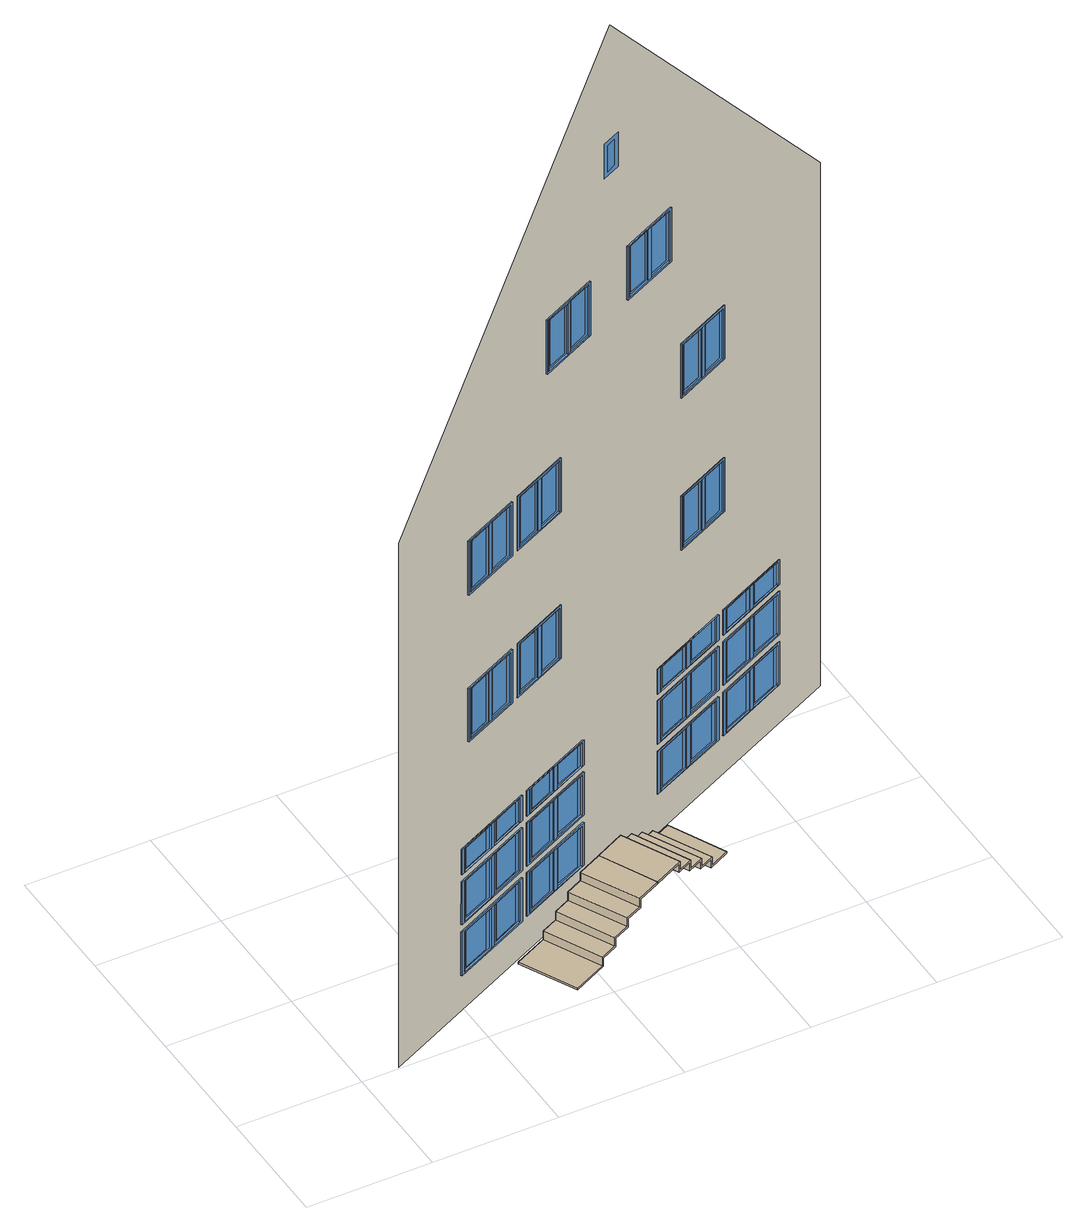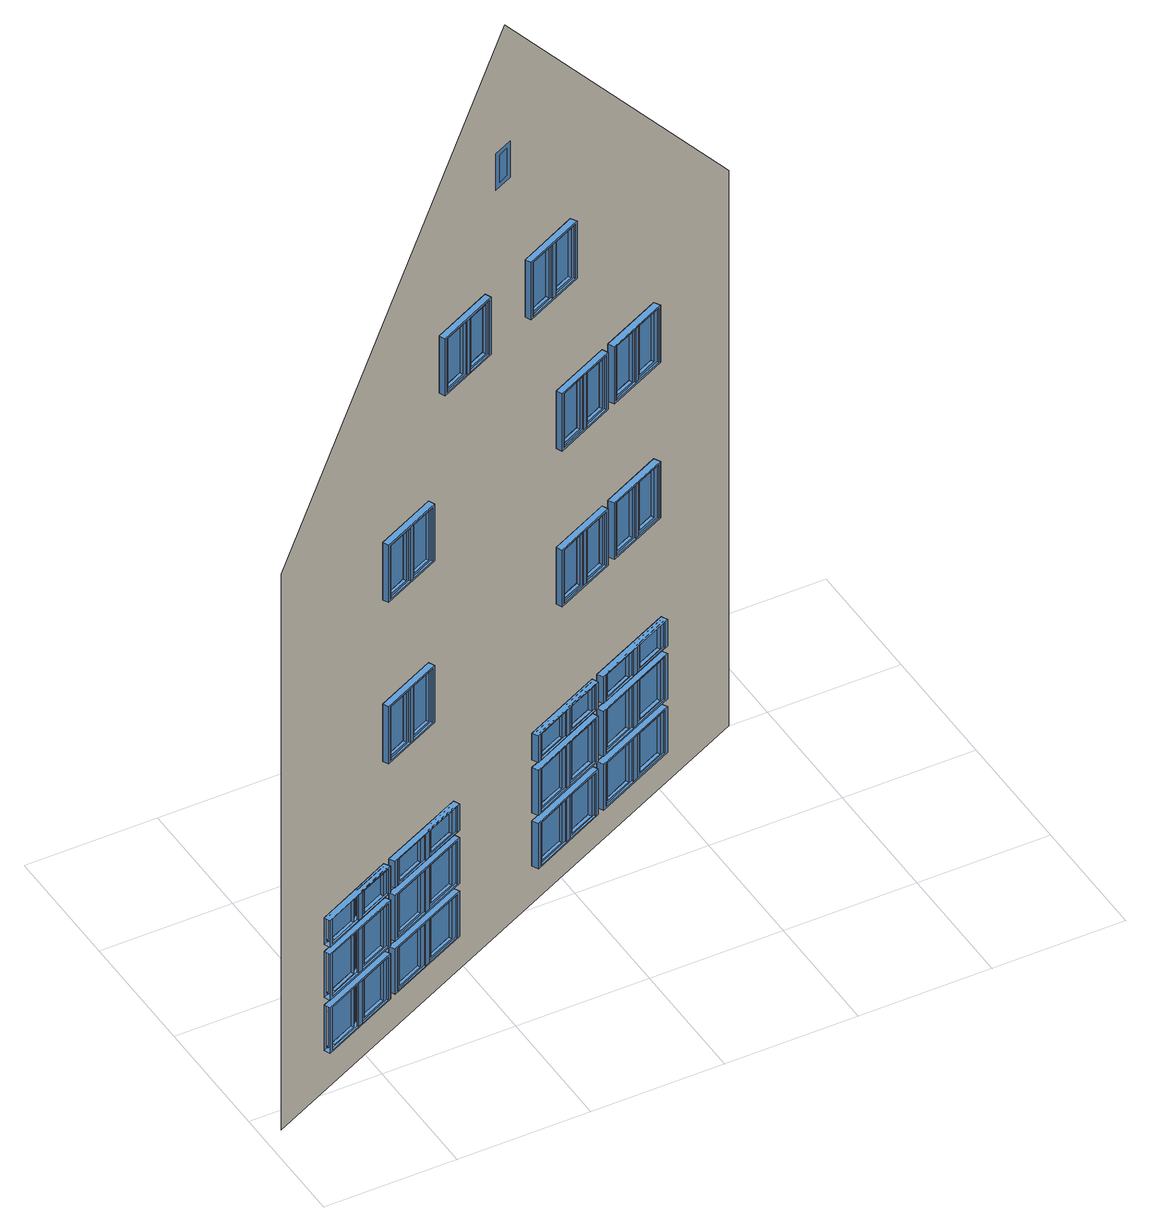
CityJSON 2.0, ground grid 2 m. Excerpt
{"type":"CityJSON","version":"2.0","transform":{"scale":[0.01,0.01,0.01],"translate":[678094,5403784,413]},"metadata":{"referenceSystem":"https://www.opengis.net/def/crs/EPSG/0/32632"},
"CityObjects":{
"building1":{"type":"Building","attributes":{"dataAvailable":"Sufficient","measuredHeight":16.65},"children":["building1-1"],"geometry":[{"type":"MultiSurface","lod":"3","boundaries":[[[0,1,2,3]],[[4,5,6,7]],[[8,9,10,11]],[[12,13,14,15]],[[16,17,18,19]],[[20,21,22,23]],[[24,25,26,27]],[[28,29,30,31]],[[32,33,34,35]],[[36,37,38,39]],[[40,41,42,43]],[[44,45,46,47]],[[48,49,50,51]],[[52,53,54,55]],[[56,57,58,59]],[[60,61,62,63]],[[64,65,66,67]],[[68,69,70,71]],[[72,73,74,75]],[[76,77,78,79]],[[13,80,81,14]],[[17,82,83,18]],[[21,84,85,22]],[[25,86,87,26]],[[29,88,89,30]],[[33,90,91,34]],[[37,92,93,38]],[[41,94,95,42]],[[45,96,97,46]],[[57,98,99,58]],[[61,100,101,62]],[[65,102,103,66]],[[69,104,105,70]],[[73,106,107,74]],[[77,108,109,78]],[[110,36,39,111]],[[112,40,43,113]],[[114,44,47,115]],[[111,39,38,93]],[[113,43,42,95]],[[115,47,46,97]],[[116,12,15,117]],[[118,16,19,119]],[[120,20,23,121]],[[15,14,81,117],[110,36,37,92]],[[19,18,83,119],[112,40,41,94]],[[23,22,85,121],[114,44,45,96]],[[25,24,122,86],[39,38,93,111]],[[29,28,123,88],[43,42,95,113]],[[33,32,124,90],[47,46,97,115]],[[122,24,27,125]],[[123,28,31,126]],[[124,32,35,127]],[[128,72,75,129]],[[130,76,79,131]],[[129,75,74,107]],[[131,79,78,109]],[[132,56,59,133]],[[134,60,63,135]],[[59,58,99,133],[128,72,73,106]],[[63,62,101,135],[130,76,77,108]],[[65,64,136,102],[75,74,107,129]],[[69,68,137,104],[79,78,109,131]],[[136,64,67,138]],[[137,68,71,139]],[[3,140,141,0]],[[7,142,143,4]],[[11,144,145,8]],[[51,146,147,48]],[[55,148,149,52]],[[106,128,129,107]],[[108,130,131,109]],[[92,110,111,93]],[[94,112,113,95]],[[96,114,115,97]],[[132,133,99,98]],[[134,135,101,100]],[[102,136,138,103]],[[104,137,139,105]],[[116,117,81,80]],[[118,119,83,82]],[[120,121,85,84]],[[150,132,98,151]],[[152,134,100,153]],[[86,122,125,87]],[[88,123,126,89]],[[90,124,127,91]],[[103,138,154,155]],[[105,139,156,157]],[[151,158,159,150]],[[153,160,161,152]],[[162,163,155,154]],[[164,165,157,156]],[[166,116,80,167]],[[168,118,82,169]],[[170,120,84,171]],[[87,125,172,173]],[[89,126,174,175]],[[91,127,176,177]],[[167,178,179,166]],[[169,180,181,168]],[[171,182,183,170]],[[184,185,173,172]],[[186,187,175,174]],[[188,189,177,176]],[[190,191,192,193]],[[194,195,196,197]],[[51,50,198,146],[132,150,199,200,151,98,57,56]],[[55,54,201,148],[134,152,202,203,153,100,61,60]],[[198,50,49,204]],[[201,54,53,205]],[[48,49,204,147],[206,154,138,67,66,103,155,207]],[[52,53,205,149],[208,156,139,71,70,105,157,209]],[[210,211,212,213]],[[214,215,216,217]],[[218,219,220,221]],[[3,2,222,140],[116,166,223,224,167,80,13,12]],[[7,6,225,142],[118,168,226,227,169,82,17,16]],[[11,10,228,144],[120,170,229,230,171,84,21,20]],[[222,2,1,231]],[[225,6,5,232]],[[228,10,9,233]],[[0,1,231,141],[234,172,125,27,26,87,173,235]],[[4,5,232,143],[236,174,126,31,30,89,175,237]],[[8,9,233,145],[238,176,127,35,34,91,177,239]],[[151,200,240,158]],[[153,203,241,160]],[[162,242,243,163],[193,244,245,192]],[[164,246,247,165],[197,248,249,196]],[[163,243,207,155]],[[165,247,209,157]],[[191,250,245,192]],[[195,251,249,196]],[[193,244,245,192]],[[197,248,249,196]],[[199,150,159,252]],[[202,152,161,253]],[[252,159,158,240],[250,191,190,254]],[[253,161,160,241],[251,195,194,255]],[[242,162,154,206]],[[246,164,156,208]],[[167,224,256,178]],[[169,227,257,180]],[[171,230,258,182]],[[184,259,260,185],[213,261,262,212]],[[186,263,264,187],[217,265,266,216]],[[188,267,268,189],[221,269,270,220]],[[185,260,235,173]],[[187,264,237,175]],[[189,268,239,177]],[[211,271,262,212]],[[215,272,266,216]],[[219,273,270,220]],[[213,261,262,212]],[[217,265,266,216]],[[221,269,270,220]],[[223,166,179,274]],[[226,168,181,275]],[[229,170,183,276]],[[274,179,178,256],[271,211,210,277]],[[275,181,180,257],[272,215,214,278]],[[276,183,182,258],[273,219,218,279]],[[259,184,172,234]],[[263,186,174,236]],[[267,188,176,238]],[[200,199,252,240]],[[203,202,253,241]],[[243,242,206,207]],[[247,246,208,209]],[[204,147,146,198]],[[205,149,148,201]],[[280,281,282,283]],[[284,285,286,287]],[[288,289,290,291]],[[292,293,294,295]],[[224,223,274,256]],[[227,226,275,257]],[[230,229,276,258]],[[296,297,298,299]],[[300,301,302,303]],[[260,259,234,235]],[[264,263,236,237]],[[268,267,238,239]],[[304,305,306,307]],[[308,309,310,311]],[[231,141,140,222]],[[232,143,142,225]],[[233,145,144,228]],[[289,312,313,290]],[[293,314,315,294]],[[316,317,318,319]],[[320,321,322,323]],[[324,325,326,327]],[[297,328,329,298]],[[301,330,331,302]],[[305,332,333,306]],[[309,334,335,310]],[[336,337,338,339]],[[340,341,342,343]],[[344,345,346,347]],[[348,349,350,351]],[[352,353,354,355]],[[356,357,358,359]],[[360,304,307,361]],[[362,308,311,363]],[[361,307,306,333]],[[363,311,310,335]],[[364,288,291,365]],[[366,292,295,367]],[[291,290,313,365],[360,304,305,332]],[[295,294,315,367],[362,308,309,334]],[[297,296,368,328],[307,306,333,361]],[[301,300,369,330],[311,310,335,363]],[[368,296,299,370]],[[369,300,303,371]],[[372,373,374,375]],[[376,377,378,379]],[[380,381,382,383]],[[283,384,385,280]],[[287,386,387,284]],[[332,360,361,333]],[[334,362,363,335]],[[364,365,313,312]],[[366,367,315,314]],[[328,368,370,329]],[[330,369,371,331]],[[337,388,389,338]],[[341,390,391,342]],[[345,392,393,346]],[[349,394,395,350]],[[353,396,397,354]],[[357,398,399,358]],[[400,364,312,401]],[[402,366,314,403]],[[373,404,405,374]],[[377,406,407,378]],[[381,408,409,382]],[[329,370,410,411]],[[331,371,412,413]],[[401,414,415,400]],[[403,416,417,402]],[[418,419,411,410]],[[420,421,413,412]],[[422,423,424,425]],[[426,427,428,429]],[[430,372,375,431]],[[432,376,379,433]],[[434,380,383,435]],[[431,375,374,405]],[[433,379,378,407]],[[435,383,382,409]],[[283,282,436,384],[364,400,437,438,401,312,289,288]],[[287,286,439,386],[366,402,440,441,403,314,293,292]],[[442,336,339,443]],[[444,340,343,445]],[[446,344,347,447]],[[339,338,389,443],[430,372,373,404]],[[343,342,391,445],[432,376,377,406]],[[347,346,393,447],[434,380,381,408]],[[436,282,281,448]],[[439,286,285,449]],[[349,348,450,394],[375,374,405,431]],[[353,352,451,396],[379,378,407,433]],[[357,356,452,398],[383,382,409,435]],[[280,281,448,385],[453,410,370,299,298,329,411,454]],[[284,285,449,387],[455,412,371,303,302,331,413,456]],[[450,348,351,457]],[[451,352,355,458]],[[452,356,359,459]],[[460,461,462,463]],[[401,438,464,414]],[[403,441,465,416]],[[418,466,467,419],[425,468,469,424]],[[420,470,471,421],[429,472,473,428]],[[419,467,454,411]],[[421,471,456,413]],[[474,475,476,477]],[[423,478,469,424]],[[427,479,473,428]],[[425,468,469,424]],[[429,472,473,428]],[[480,481,482,483]],[[319,484,485,316]],[[323,486,487,320]],[[327,488,489,324]],[[404,430,431,405]],[[406,432,433,407]],[[408,434,435,409]],[[490,491,492,493]],[[437,400,415,494]],[[440,402,417,495]],[[494,415,414,464],[478,423,422,496]],[[495,417,416,465],[479,427,426,497]],[[466,418,410,453]],[[470,420,412,455]],[[442,443,389,388]],[[444,445,391,390]],[[446,447,393,392]],[[394,450,457,395]],[[396,451,458,397]],[[398,452,459,399]],[[498,442,388,499]],[[500,444,390,501]],[[502,446,392,503]],[[395,457,504,505]],[[397,458,506,507]],[[399,459,508,509]],[[475,510,511,476]],[[481,512,513,482]],[[499,514,515,498]],[[501,516,517,500]],[[503,518,519,502]],[[491,520,521,492]],[[522,523,505,504]],[[524,525,507,506]],[[526,527,509,508]],[[438,437,494,464]],[[441,440,495,465]],[[528,490,493,529]],[[467,466,453,454]],[[471,470,455,456]],[[529,493,492,521]],[[530,474,477,531]],[[477,476,511,531],[528,490,491,520]],[[532,533,534,535]],[[536,537,538,539]],[[540,541,542,543]],[[481,480,544,512],[493,492,521,529]],[[544,480,483,545]],[[319,318,546,484],[442,498,547,548,499,388,337,336]],[[323,322,549,486],[444,500,550,551,501,390,341,340]],[[327,326,552,488],[446,502,553,554,503,392,345,344]],[[546,318,317,555]],[[549,322,321,556]],[[552,326,325,557]],[[448,385,384,436]],[[449,387,386,439]],[[316,317,555,485],[558,504,457,351,350,395,505,559]],[[320,321,556,487],[560,506,458,355,354,397,507,561]],[[324,325,557,489],[562,508,459,359,358,399,509,563]],[[463,564,565,460]],[[520,528,529,521]],[[499,548,566,514]],[[501,551,567,516]],[[503,554,568,518]],[[522,569,570,523],[535,571,572,534]],[[524,573,574,525],[539,575,576,538]],[[526,577,578,527],[543,579,580,542]],[[523,570,559,505]],[[525,574,561,507]],[[527,578,563,509]],[[530,531,511,510]],[[533,581,572,534]],[[537,582,576,538]],[[541,583,580,542]],[[535,571,572,534]],[[539,575,576,538]],[[543,579,580,542]],[[512,544,545,513]],[[584,530,510,585]],[[513,545,586,587]],[[585,588,589,584]],[[590,591,587,586]],[[547,498,515,592]],[[550,500,517,593]],[[553,502,519,594]],[[592,515,514,566],[581,533,532,595]],[[593,517,516,567],[582,537,536,596]],[[594,519,518,568],[583,541,540,597]],[[569,522,504,558]],[[573,524,506,560]],[[577,526,508,562]],[[598,599,600,601]],[[463,462,602,564],[530,584,603,604,585,510,475,474]],[[602,462,461,605]],[[460,461,605,565],[606,586,545,483,482,513,587,607]],[[585,604,608,588]],[[590,609,610,591],[601,611,612,600]],[[591,610,607,587]],[[599,613,612,600]],[[601,611,612,600]],[[603,584,589,614]],[[614,589,588,608],[613,599,598,615]],[[548,547,592,566]],[[551,550,593,567]],[[554,553,594,568]],[[609,590,586,606]],[[570,569,558,559]],[[574,573,560,561]],[[578,577,562,563]],[[555,485,484,546]],[[556,487,486,549]],[[557,489,488,552]],[[604,603,614,608]],[[610,609,606,607]],[[605,565,564,602]],[[616,617,618,619],[620,621,622,623]],[[623,622,621,620]],[[624,625,626,627]],[[628,629,630,631]],[[632,633,634,635]],[[636,637,638,639]],[[629,640,641,630]],[[633,642,643,634]],[[637,644,645,638]],[[646,636,639,647]],[[647,639,638,645]],[[648,628,631,649]],[[631,630,641,649],[646,636,637,644]],[[633,632,650,642],[639,638,645,647]],[[650,632,635,651]],[[652,653,654,655,656],[461,460,565,605],[205,53,52,149],[284,387,449,285],[624,657,658,625],[659,660,661,662],[619,618,617,616],[49,48,147,204],[385,448,281,280],[663,664,665,666],[233,9,8,145],[487,556,321,320],[4,143,232,5],[485,555,317,316],[1,0,141,231],[325,324,489,557],[667,668,669,670],[671,672,673,674],[675,676,677,678],[679,680,681,682],[683,684,685,686],[687,688,689,690]],[[627,691,657,624]],[[644,646,647,645]],[[648,649,641,640]],[[642,650,651,643]],[[692,648,640,693]],[[643,651,694,695]],[[693,696,697,692]],[[698,699,695,694]],[[700,701,702,703]],[[627,626,704,691],[648,692,705,706,693,640,629,628]],[[704,626,625,658]],[[624,625,658,657],[707,694,651,635,634,643,695,708]],[[674,673,709,710]],[[676,675,711,712]],[[668,667,713,714]],[[693,706,715,696]],[[698,716,717,699],[703,718,719,702]],[[699,717,708,695]],[[701,720,719,702]],[[703,718,719,702]],[[721,722,723,724]],[[725,726,727,728]],[[729,730,731,732]],[[733,734,735,736]],[[737,738,739,740]],[[741,742,743,744]],[[705,692,697,745]],[[745,697,696,715],[720,701,700,746]],[[716,698,694,707]],[[747,748,749,750]],[[751,752,753,754]],[[755,756,757,758]],[[706,705,745,715]],[[717,716,707,708]],[[722,759,760,723]],[[726,761,762,727]],[[730,763,764,731]],[[658,657,691,704]],[[734,765,766,735]],[[738,767,768,739]],[[742,769,770,743]],[[748,771,772,749]],[[752,773,774,753]],[[756,775,776,757]],[[777,747,750,778]],[[779,751,754,780]],[[781,755,758,782]],[[778,750,749,772]],[[780,754,753,774]],[[782,758,757,776]],[[783,721,724,784]],[[785,725,728,786]],[[787,729,732,788]],[[724,723,760,784],[777,747,748,771]],[[728,727,762,786],[779,751,752,773]],[[732,731,764,788],[781,755,756,775]],[[734,733,789,765],[750,749,772,778]],[[738,737,790,767],[754,753,774,780]],[[742,741,791,769],[758,757,776,782]],[[789,733,736,792]],[[790,737,740,793]],[[791,741,744,794]],[[660,659,795,796]],[[665,664,797,798]],[[710,799,671,674]],[[712,800,677,676]],[[714,801,669,668]],[[802,803,804,805]],[[806,807,808,809]],[[771,777,778,772]],[[773,779,780,774]],[[775,781,782,776]],[[810,811,812,813]],[[814,815,816,817]],[[818,819,820,821]],[[822,823,824,825]],[[783,784,760,759]],[[785,786,762,761]],[[787,788,764,763]],[[765,789,792,766]],[[767,790,793,768]],[[769,791,794,770]],[[826,783,759,827]],[[828,785,761,829]],[[830,787,763,831]],[[766,792,832,833]],[[768,793,834,835]],[[770,794,836,837]],[[827,838,839,826]],[[829,840,841,828]],[[831,842,843,830]],[[844,845,833,832]],[[846,847,835,834]],[[848,849,837,836]],[[803,850,851,804]],[[807,852,853,808]],[[811,854,855,812]],[[815,856,857,816]],[[819,858,859,820]],[[823,860,861,824]],[[862,863,864,865]],[[866,867,868,869]],[[870,871,872,873]],[[710,709,874,799],[783,826,875,876,827,759,722,721]],[[712,711,877,800],[785,828,878,879,829,761,726,725]],[[714,713,880,801],[787,830,881,882,831,763,730,729]],[[883,818,821,884]],[[885,822,825,886]],[[884,821,820,859]],[[886,825,824,861]],[[887,802,805,888]],[[889,806,809,890]],[[805,804,851,888],[883,818,819,858]],[[809,808,853,890],[885,822,823,860]],[[874,709,673,672]],[[877,711,675,678]],[[880,713,667,670]],[[811,810,891,854],[821,820,859,884]],[[815,814,892,856],[825,824,861,886]],[[674,673,672,671],[893,832,792,736,735,766,833,894]],[[676,675,678,677],[895,834,793,740,739,768,835,896]],[[668,667,670,669],[897,836,794,744,743,770,837,898]],[[891,810,813,899]],[[892,814,817,900]],[[796,901,661,660]],[[798,902,666,665]],[[858,883,884,859]],[[860,885,886,861]],[[827,876,903,838]],[[829,879,904,840]],[[831,882,905,842]],[[844,906,907,845],[865,908,909,864]],[[846,910,911,847],[869,912,913,868]],[[848,914,915,849],[873,916,917,872]],[[845,907,894,833]],[[847,911,896,835]],[[849,915,898,837]],[[863,918,909,864]],[[867,919,913,868]],[[871,920,917,872]],[[865,908,909,864]],[[869,912,913,868]],[[873,916,917,872]],[[887,888,851,850]],[[889,890,853,852]],[[854,891,899,855]],[[856,892,900,857]],[[921,887,850,922]],[[923,889,852,924]],[[855,899,925,926]],[[857,900,927,928]],[[922,929,930,921]],[[924,931,932,923]],[[933,934,926,925]],[[935,936,928,927]],[[875,826,839,937]],[[878,828,841,938]],[[881,830,843,939]],[[937,839,838,903],[918,863,862,940]],[[938,841,840,904],[919,867,866,941]],[[939,843,842,905],[920,871,870,942]],[[906,844,832,893]],[[910,846,834,895]],[[914,848,836,897]],[[943,944,945,946]],[[947,948,949,950]],[[796,795,951,901],[887,921,952,953,922,850,803,802]],[[798,797,954,902],[889,923,955,956,924,852,807,806]],[[951,795,659,662]],[[954,797,664,663]],[[660,659,662,661],[957,925,899,813,812,855,926,958]],[[665,664,663,666],[959,927,900,817,816,857,928,960]],[[922,953,961,929]],[[924,956,962,931]],[[933,963,964,934],[946,965,966,945]],[[935,967,968,936],[950,969,970,949]],[[934,964,958,926]],[[936,968,960,928]],[[944,971,966,945]],[[948,972,970,949]],[[946,965,966,945]],[[950,969,970,949]],[[952,921,930,973]],[[955,923,932,974]],[[973,930,929,961],[971,944,943,975]],[[974,932,931,962],[972,948,947,976]],[[963,933,925,957]],[[967,935,927,959]],[[876,875,937,903]],[[879,878,938,904]],[[882,881,939,905]],[[907,906,893,894]],[[911,910,895,896]],[[915,914,897,898]],[[672,671,799,874]],[[678,677,800,877]],[[670,669,801,880]],[[953,952,973,961]],[[956,955,974,962]],[[683,686,977,978]],[[687,690,979,980]],[[679,682,981,982]],[[964,963,957,958]],[[968,967,959,960]],[[662,661,901,951]],[[663,666,902,954]],[[983,984,985,986]],[[987,988,989,990]],[[991,992,993,994]],[[995,996,997,998]],[[999,1000,1001,1002]],[[1003,1004,1005,1006]],[[1007,1008,1009,1010]],[[1011,1012,1013,1014]],[[1015,1016,1017,1018]],[[984,1019,1020,985]],[[988,1021,1022,989]],[[992,1023,1024,993]],[[996,1025,1026,997]],[[1000,1027,1028,1001]],[[1004,1029,1030,1005]],[[1008,1031,1032,1009]],[[1012,1033,1034,1013]],[[1016,1035,1036,1017]],[[1037,1007,1010,1038]],[[1039,1011,1014,1040]],[[1041,1015,1018,1042]],[[1038,1010,1009,1032]],[[1040,1014,1013,1034]],[[1042,1018,1017,1036]],[[1043,983,986,1044]],[[1045,987,990,1046]],[[1047,991,994,1048]],[[986,985,1020,1044],[1037,1007,1008,1031]],[[990,989,1022,1046],[1039,1011,1012,1033]],[[994,993,1024,1048],[1041,1015,1016,1035]],[[996,995,1049,1025],[1010,1009,1032,1038]],[[1000,999,1050,1027],[1014,1013,1034,1040]],[[1004,1003,1051,1029],[1018,1017,1036,1042]],[[1049,995,998,1052]],[[1050,999,1002,1053]],[[1051,1003,1006,1054]],[[978,1055,684,683]],[[980,1056,688,687]],[[982,1057,680,679]],[[1031,1037,1038,1032]],[[1033,1039,1040,1034]],[[1035,1041,1042,1036]],[[1043,1044,1020,1019]],[[1045,1046,1022,1021]],[[1047,1048,1024,1023]],[[1025,1049,1052,1026]],[[1027,1050,1053,1028]],[[1029,1051,1054,1030]],[[1058,1043,1019,1059]],[[1060,1045,1021,1061]],[[1062,1047,1023,1063]],[[1026,1052,1064,1065]],[[1028,1053,1066,1067]],[[1030,1054,1068,1069]],[[1059,1070,1071,1058]],[[1061,1072,1073,1060]],[[1063,1074,1075,1062]],[[1076,1077,1065,1064]],[[1078,1079,1067,1066]],[[1080,1081,1069,1068]],[[1082,1083,1084,1085]],[[1086,1087,1088,1089]],[[1090,1091,1092,1093]],[[978,977,1094,1055],[1043,1058,1095,1096,1059,1019,984,983]],[[980,979,1097,1056],[1045,1060,1098,1099,1061,1021,988,987]],[[982,981,1100,1057],[1047,1062,1101,1102,1063,1023,992,991]],[[1094,977,686,685]],[[1097,979,690,689]],[[1100,981,682,681]],[[683,686,685,684],[1103,1064,1052,998,997,1026,1065,1104]],[[687,690,689,688],[1105,1066,1053,1002,1001,1028,1067,1106]],[[679,682,681,680],[1107,1068,1054,1006,1005,1030,1069,1108]],[[1059,1096,1109,1070]],[[1061,1099,1110,1072]],[[1063,1102,1111,1074]],[[1076,1112,1113,1077],[1085,1114,1115,1084]],[[1078,1116,1117,1079],[1089,1118,1119,1088]],[[1080,1120,1121,1081],[1093,1122,1123,1092]],[[1077,1113,1104,1065]],[[1079,1117,1106,1067]],[[1081,1121,1108,1069]],[[1083,1124,1115,1084]],[[1087,1125,1119,1088]],[[1091,1126,1123,1092]],[[1085,1114,1115,1084]],[[1089,1118,1119,1088]],[[1093,1122,1123,1092]],[[1112,1076,1064,1103]],[[1116,1078,1066,1105]],[[1120,1080,1068,1107]]],"semantics":{"surfaces":[{"type":"Window"},{"type":"WallSurface"}],"values":[0,0,0,0,0,0,0,0,0,0,0,0,0,0,0,0,0,0,0,0,0,0,0,0,0,0,0,0,0,0,0,0,0,0,0,0,0,0,0,0,0,0,0,0,0,0,0,0,0,0,0,0,0,0,0,0,0,0,0,0,0,0,0,0,0,0,0,0,0,0,0,0,0,0,0,0,0,0,0,0,0,0,0,0,0,0,0,0,0,0,0,0,0,0,0,0,0,0,0,0,0,0,0,0,0,0,0,0,0,0,0,0,0,0,0,0,0,0,0,0,0,0,0,0,0,0,0,0,0,0,0,0,0,0,0,0,0,0,0,0,0,0,0,0,0,0,0,0,0,0,0,0,0,0,0,0,0,0,0,0,0,0,0,0,0,0,0,0,0,0,0,0,0,0,0,0,0,0,0,0,0,0,0,0,0,0,0,0,0,0,0,0,0,0,0,0,0,0,0,0,0,0,0,0,0,0,0,0,0,0,0,0,0,0,0,0,0,0,0,0,0,0,0,0,0,0,0,0,0,0,0,0,0,0,0,0,0,0,0,0,0,0,0,0,0,0,0,0,0,0,0,0,0,0,0,0,0,0,0,0,0,0,0,0,0,0,0,0,0,0,0,0,0,0,0,0,0,0,0,0,0,0,0,0,0,0,0,0,0,0,0,0,0,0,0,0,0,0,0,0,0,0,0,0,0,0,0,0,0,0,0,0,0,0,0,0,0,0,0,0,0,0,0,0,0,0,0,0,0,0,0,0,0,0,0,0,0,0,0,0,0,0,0,0,0,0,0,0,0,0,0,0,0,0,0,0,0,0,0,0,0,0,0,0,0,0,0,0,0,0,0,0,0,0,0,0,0,0,0,0,0,0,0,0,0,0,0,0,0,0,0,0,0,0,0,0,0,0,0,0,0,0,0,0,0,0,0,0,0,0,0,1,0,0,0,0,0,0,0,0,0,0,0,0,0,0,0,0,0,0,0,0,0,0,0,0,0,0,0,0,0,0,0,0,0,0,0,0,0,0,0,0,0,0,0,0,0,0,0,0,0,0,0,0,0,0,0,0,0,0,0,0,0,0,0,0,0,0,0,0,0,0,0,0,0,0,0,0,0,0,0,0,0,0,0,0,0,0,0,0,0,0,0,0,0,0,0,0,0,0,0,0,0,0,0,0,0,0,0,0,0,0,0,0,0,0,0,0,0,0,0,0,0,0,0,0,0,0,0,0,0,0,0,0,0,0,0,0,0,0,0,0,0,0,0,0,0,0,0,0,0,0,0,0,0,0,0,0,0,0,0,0,0,0,0,0,0,0,0,0,0,0,0,0,0,0,0,0,0,0,0,0,0,0,0,0,0,0,0,0,0,0,0,0,0,0,0,0,0,0,0,0,0,0,0,0,0,0,0,0,0,0,0,0,0,0,0,0,0,0,0,0,0,0,0,0,0,0,0,0,0,0,0,0,0,0,0,0,0,0,0,0,0,0,0,0,0,0,0,0,0,0,0,0,0,0,0,0,0,0,0,0,0,0,0,0,0,0,0,0,0,0,0,0,0,0,0,0,0,0,0,0,0,0,0,0,0,0,0,0,0,0,0,0,0,0,0,0]}}]},
"building1-1":{"type":"BuildingInstallation","attributes":{"@cityeditor:layer":"Unclassified.LoD3","materialClass":"Metal","materialName":"Aluminium","materialUncertainty":0.3},"parents":["building1"],"geometry":[{"type":"MultiSurface","lod":"3","boundaries":[[[1127,1128,1129,1130]],[[1131,1132,1133,1134]],[[1135,1136,1132,1131]],[[1134,1133,1137,1138]],[[1130,1129,1139,1140]],[[1138,1137,1141,1142]],[[1140,1139,1136,1135]],[[1128,1127,1143,1144]],[[1145,1146,1147,1148]],[[1149,1150,1151,1152]],[[1153,1144,1143,1154]],[[1155,1147,1146,1156,1157,1158,1151,1150,1159,1160,1141,1137,1133,1132,1136,1139,1129,1128,1144,1153]],[[1161,1162,1163,1164,1165,1166,1167,1168,1169,1170,1171,1172,1173,1174,1175,1176,1177,1178,1179,1180]],[[1148,1147,1155,1181]],[[1182,1158,1157,1183]],[[1184,1156,1146,1145]],[[1161,1159,1150,1149]],[[1159,1161,1180,1185]],[[1179,1186,1185,1180]],[[1152,1151,1158,1182]],[[1181,1155,1153,1154]],[[1183,1157,1156,1184]],[[1142,1141,1160,1162]],[[1127,1130,1140,1135,1131,1134,1138,1142,1162,1161,1149,1152,1182,1183,1184,1145,1148,1181,1154,1143]],[[1168,1187,1188,1169]],[[1160,1159,1185,1186,1189,1190,1191,1192,1193,1194,1195,1196,1197,1188,1187,1198,1199,1200,1201,1202]],[[1167,1198,1187,1168]],[[1162,1160,1202,1163]],[[1162,1161,1159,1160]],[[1166,1199,1198,1167]],[[1165,1200,1199,1166]],[[1163,1202,1201,1164]],[[1164,1201,1200,1165]],[[1178,1189,1186,1179]],[[1175,1192,1191,1176]],[[1173,1194,1193,1174]],[[1176,1191,1190,1177]],[[1174,1193,1192,1175]],[[1177,1190,1189,1178]],[[1172,1195,1194,1173]],[[1171,1196,1195,1172]],[[1170,1197,1196,1171]],[[1169,1188,1197,1170]]]}]}
},
"vertices":[
[196,66,199],[196,66,121],[191,75,121],[191,75,199],[196,66,289],[196,66,212],[191,75,212],[191,75,289],[196,66,347],[196,66,302],[191,75,302],[191,75,347],[197,77,196],[197,77,124],[198,75,124],[198,75,196],[197,77,287],[197,77,215],[198,75,215],[198,75,287],[197,77,346],[197,77,303],[198,75,303],[198,75,346],[200,71,124],[200,71,196],[201,68,196],[201,68,124],[200,71,215],[200,71,287],[201,68,287],[201,68,215],[200,71,303],[200,71,346],[201,68,346],[201,68,303],[205,79,127],[205,79,193],[207,74,193],[207,74,127],[205,79,218],[205,79,284],[207,74,284],[207,74,218],[205,79,305],[205,79,344],[207,74,344],[207,74,305],[211,73,626],[211,73,530],[206,82,530],[206,82,626],[211,73,891],[211,73,794],[206,82,794],[206,82,891],[210,84,623],[210,84,533],[211,82,533],[211,82,623],[210,84,888],[210,84,797],[211,82,797],[211,82,888],[214,77,533],[214,77,623],[215,75,623],[215,75,533],[214,77,797],[214,77,888],[215,75,888],[215,75,797],[217,84,537],[217,84,619],[219,79,619],[219,79,537],[217,84,801],[217,84,884],[219,79,884],[219,79,801],[253,104,124],[254,102,124],[253,104,215],[254,102,215],[253,104,303],[254,102,303],[256,97,196],[258,95,196],[256,97,287],[258,95,287],[256,97,346],[258,95,346],[247,99,193],[249,94,193],[247,99,284],[249,94,284],[247,99,344],[249,94,344],[251,103,533],[252,101,533],[251,103,797],[252,101,797],[254,96,623],[255,94,623],[254,96,888],[255,94,888],[247,98,619],[249,94,619],[247,98,884],[249,94,884],[247,99,127],[249,94,127],[247,99,218],[249,94,218],[247,99,305],[249,94,305],[253,104,196],[254,102,196],[253,104,287],[254,102,287],[253,104,346],[254,102,346],[256,97,124],[256,97,215],[256,97,303],[258,95,124],[258,95,215],[258,95,303],[247,98,537],[249,94,537],[247,98,801],[249,94,801],[251,103,623],[252,101,623],[251,103,888],[252,101,888],[254,96,533],[254,96,797],[255,94,533],[255,94,797],[322,137,199],[327,128,199],[322,137,289],[327,128,289],[322,137,347],[327,128,347],[300,127,626],[305,118,626],[300,127,891],[305,118,891],[256,106,623],[256,106,533],[256,106,888],[256,106,797],[260,97,533],[260,97,623],[260,97,797],[260,97,888],[257,103,533],[257,103,623],[257,103,797],[257,103,888],[259,99,533],[259,99,623],[259,99,797],[259,99,888],[261,108,196],[261,108,124],[261,108,287],[261,108,215],[261,108,346],[261,108,303],[265,99,124],[265,99,196],[265,99,215],[265,99,287],[265,99,303],[265,99,346],[262,105,124],[262,105,196],[262,105,215],[262,105,287],[262,105,303],[262,105,346],[264,101,124],[264,101,196],[264,101,215],[264,101,287],[264,101,303],[264,101,346],[262,106,619],[262,106,537],[264,101,537],[264,101,619],[262,106,884],[262,106,801],[264,101,801],[264,101,884],[300,127,530],[296,125,623],[296,125,533],[300,127,794],[296,125,888],[296,125,797],[305,118,530],[305,118,794],[301,116,533],[301,116,623],[301,116,797],[301,116,888],[269,109,193],[269,109,127],[271,104,127],[271,104,193],[269,109,284],[269,109,218],[271,104,218],[271,104,284],[269,109,344],[269,109,305],[271,104,305],[271,104,344],[322,137,121],[317,135,196],[317,135,124],[322,137,212],[317,135,287],[317,135,215],[322,137,302],[317,135,346],[317,135,303],[327,128,121],[327,128,212],[327,128,302],[321,126,124],[321,126,196],[321,126,215],[321,126,287],[321,126,303],[321,126,346],[297,123,533],[297,123,797],[300,118,533],[300,118,623],[294,116,619],[294,116,537],[300,118,797],[300,118,888],[294,116,884],[294,116,801],[292,120,537],[292,120,801],[297,123,623],[297,123,888],[292,120,619],[292,120,884],[318,133,124],[318,133,215],[318,133,303],[320,128,124],[320,128,196],[313,125,193],[313,125,127],[320,128,215],[320,128,287],[313,125,284],[313,125,218],[320,128,303],[320,128,346],[313,125,344],[313,125,305],[311,129,127],[311,129,218],[311,129,305],[318,133,196],[318,133,287],[318,133,346],[311,129,193],[311,129,284],[311,129,344],[317,124,626],[317,124,530],[313,133,530],[313,133,626],[317,124,891],[317,124,794],[313,133,794],[313,133,891],[317,135,623],[317,135,533],[318,132,533],[318,132,623],[317,135,888],[317,135,797],[318,132,797],[318,132,888],[320,128,533],[320,128,623],[321,126,623],[321,126,533],[320,128,797],[320,128,888],[321,126,888],[321,126,797],[323,135,537],[323,135,619],[325,130,619],[325,130,537],[323,135,801],[323,135,884],[325,130,884],[325,130,801],[357,154,533],[358,152,533],[357,154,797],[358,152,797],[337,133,289],[337,133,212],[333,142,212],[333,142,289],[337,133,347],[337,133,302],[333,142,302],[333,142,347],[337,133,199],[337,133,122],[333,142,122],[333,142,199],[360,147,623],[361,145,623],[360,147,888],[361,145,888],[353,149,619],[355,145,619],[353,149,884],[355,145,884],[338,145,287],[338,145,215],[339,142,215],[339,142,287],[338,145,346],[338,145,303],[339,142,303],[339,142,346],[338,145,196],[338,145,124],[339,142,124],[339,142,196],[341,138,215],[341,138,287],[342,136,287],[342,136,215],[341,138,303],[341,138,346],[342,136,346],[342,136,303],[341,138,124],[341,138,196],[342,136,196],[342,136,124],[353,149,537],[355,145,537],[353,149,801],[355,145,801],[357,154,623],[358,152,623],[357,154,888],[358,152,888],[360,147,533],[360,147,797],[361,145,533],[361,145,797],[345,146,218],[345,146,284],[348,141,284],[348,141,218],[345,146,305],[345,146,344],[348,141,344],[348,141,305],[345,146,127],[345,146,193],[348,141,193],[348,141,127],[407,178,626],[411,169,626],[407,178,891],[411,169,891],[391,170,215],[392,168,215],[391,170,303],[392,168,303],[391,170,124],[392,168,124],[394,163,287],[395,161,287],[394,163,346],[395,161,346],[394,163,196],[395,161,196],[362,156,623],[362,156,533],[362,156,888],[362,156,797],[385,164,284],[387,160,284],[385,164,344],[387,160,344],[385,164,193],[387,160,193],[367,147,533],[367,147,623],[367,147,797],[367,147,888],[363,154,533],[363,154,623],[363,154,797],[363,154,888],[366,150,533],[366,150,623],[366,150,797],[366,150,888],[369,157,619],[369,157,537],[371,152,537],[371,152,619],[369,157,884],[369,157,801],[371,152,801],[371,152,884],[385,164,218],[387,160,218],[385,164,305],[387,160,305],[385,164,127],[387,160,127],[407,178,530],[403,176,623],[403,176,533],[407,178,794],[403,176,888],[403,176,797],[391,170,287],[392,168,287],[391,170,346],[392,168,346],[391,170,196],[392,168,196],[411,169,530],[411,169,794],[394,163,215],[394,163,303],[394,163,124],[407,167,533],[407,167,623],[407,167,797],[407,167,888],[395,161,215],[395,161,303],[395,161,124],[381,154,1161],[381,154,1064],[376,163,1064],[376,163,1161],[404,174,533],[404,174,797],[406,169,533],[406,169,623],[401,167,619],[401,167,537],[406,169,797],[406,169,888],[401,167,884],[401,167,801],[380,165,1158],[380,165,1067],[381,163,1067],[381,163,1158],[399,171,537],[399,171,801],[383,158,1067],[383,158,1158],[384,156,1158],[384,156,1067],[455,201,289],[460,192,289],[455,201,347],[460,192,347],[455,201,199],[460,192,199],[386,165,1071],[386,165,1154],[389,161,1154],[389,161,1071],[404,174,623],[404,174,888],[399,171,619],[399,171,884],[397,173,287],[397,173,215],[397,173,346],[397,173,303],[397,173,196],[397,173,124],[402,164,215],[402,164,287],[402,164,303],[402,164,346],[402,164,124],[402,164,196],[420,184,1067],[422,182,1067],[424,178,1158],[425,175,1158],[398,171,215],[398,171,287],[398,171,303],[398,171,346],[398,171,124],[398,171,196],[416,179,1154],[419,175,1154],[401,166,215],[401,166,287],[401,166,303],[401,166,346],[401,166,124],[401,166,196],[416,179,1071],[419,175,1071],[420,184,1158],[422,182,1158],[405,174,284],[405,174,218],[407,170,218],[407,170,284],[405,174,344],[405,174,305],[407,170,305],[407,170,344],[405,174,193],[405,174,127],[407,170,127],[407,170,193],[424,178,1067],[425,175,1067],[455,201,212],[450,199,287],[450,199,215],[455,201,302],[450,199,346],[450,199,303],[455,201,122],[450,199,196],[450,199,124],[460,192,212],[460,192,302],[460,192,122],[455,189,215],[455,189,287],[455,189,303],[455,189,346],[455,189,124],[455,189,196],[470,208,1161],[474,199,1161],[451,196,215],[451,196,303],[451,196,124],[454,192,215],[454,192,287],[447,188,284],[447,188,218],[454,192,303],[454,192,346],[447,188,344],[447,188,305],[454,192,124],[454,192,196],[447,188,193],[447,188,127],[445,193,218],[445,193,305],[445,193,127],[426,187,1158],[426,187,1067],[430,178,1067],[430,178,1158],[427,184,1067],[427,184,1158],[429,180,1067],[429,180,1158],[451,196,287],[451,196,346],[451,196,196],[445,193,284],[445,193,344],[445,193,193],[432,187,1154],[432,187,1071],[434,182,1071],[434,182,1154],[470,208,1064],[466,206,1158],[466,206,1067],[474,199,1064],[470,197,1067],[470,197,1158],[467,204,1067],[469,199,1067],[469,199,1158],[464,197,1154],[464,197,1071],[462,201,1071],[467,204,1158],[462,201,1154],[504,213,1323],[534,227,1323],[534,227,1385],[504,213,1385],[511,216,1331],[511,216,1377],[526,224,1377],[526,224,1331],[555,237,1163],[555,237,1066],[551,246,1066],[551,246,1163],[555,248,1160],[555,248,1069],[556,246,1069],[556,246,1160],[558,242,1069],[558,242,1160],[559,239,1160],[559,239,1069],[561,249,1073],[561,249,1156],[563,244,1156],[563,244,1073],[595,268,1069],[596,265,1069],[598,261,1160],[599,259,1160],[591,263,1156],[593,258,1156],[591,263,1073],[593,258,1073],[595,268,1160],[596,265,1160],[598,261,1069],[599,259,1069],[972,437,1001],[516,219,1591],[59,1,1001],[59,1,59],[972,437,59],[649,282,1163],[649,282,1066],[671,293,803],[671,293,900],[765,338,900],[765,338,803],[765,338,529],[671,293,529],[671,293,626],[765,338,626],[620,269,128],[620,269,205],[752,331,205],[752,331,128],[752,331,296],[752,331,218],[620,269,218],[620,269,296],[620,269,308],[620,269,353],[752,331,353],[752,331,308],[762,336,353],[884,395,353],[884,395,308],[762,336,308],[762,336,296],[884,395,296],[884,395,218],[762,336,218],[762,336,205],[884,395,205],[884,395,128],[762,336,128],[645,291,1163],[600,270,1160],[600,270,1069],[605,261,1069],[605,261,1160],[601,268,1069],[601,268,1160],[604,263,1069],[604,263,1160],[607,270,1156],[607,270,1073],[609,266,1073],[609,266,1156],[645,291,1066],[641,289,1160],[641,289,1069],[645,280,1069],[645,280,1160],[616,278,218],[616,278,296],[616,278,308],[616,278,353],[616,278,128],[616,278,205],[642,287,1069],[644,283,1069],[644,283,1160],[639,280,1156],[639,280,1073],[637,285,1073],[621,280,293],[621,280,221],[622,278,221],[622,278,293],[621,280,352],[621,280,309],[622,278,309],[622,278,352],[621,280,202],[621,280,130],[622,278,130],[622,278,202],[625,274,221],[625,274,293],[626,271,293],[626,271,221],[625,274,309],[625,274,352],[626,271,352],[626,271,309],[625,274,130],[625,274,202],[626,271,202],[626,271,130],[642,287,1160],[637,285,1156],[630,282,224],[630,282,290],[632,277,290],[632,277,224],[630,282,311],[630,282,350],[632,277,350],[632,277,311],[630,282,133],[630,282,199],[632,277,199],[632,277,133],[678,307,221],[679,305,221],[678,307,309],[679,305,309],[678,307,130],[679,305,130],[681,300,293],[682,298,293],[681,300,352],[682,298,352],[681,300,202],[682,298,202],[672,301,290],[674,297,290],[672,301,350],[674,297,350],[672,301,199],[674,297,199],[672,301,224],[674,297,224],[672,301,311],[674,297,311],[672,301,133],[674,297,133],[678,307,293],[679,305,293],[678,307,352],[679,305,352],[678,307,202],[679,305,202],[681,300,221],[681,300,309],[681,300,130],[682,298,221],[682,298,309],[682,298,130],[667,302,803],[667,302,900],[667,302,529],[667,302,626],[747,340,296],[747,340,353],[747,340,205],[671,304,896],[671,304,806],[672,301,806],[672,301,896],[671,304,623],[671,304,532],[672,301,532],[672,301,623],[674,297,806],[674,297,896],[675,295,896],[675,295,806],[674,297,532],[674,297,623],[675,295,623],[675,295,532],[677,304,810],[677,304,893],[679,300,893],[679,300,810],[677,304,536],[677,304,619],[679,300,619],[679,300,536],[685,311,293],[685,311,221],[685,311,352],[685,311,309],[685,311,202],[685,311,130],[690,302,221],[690,302,293],[690,302,309],[690,302,352],[690,302,130],[690,302,202],[686,308,221],[686,308,293],[686,308,309],[686,308,352],[686,308,130],[686,308,202],[689,304,221],[689,304,293],[689,304,309],[689,304,352],[689,304,130],[689,304,202],[711,323,806],[712,321,806],[711,323,532],[712,321,532],[714,316,896],[716,314,896],[714,316,623],[716,314,623],[707,318,893],[709,314,893],[707,318,619],[709,314,619],[694,312,290],[694,312,224],[696,308,224],[696,308,290],[694,312,350],[694,312,311],[696,308,311],[696,308,350],[694,312,199],[694,312,133],[696,308,133],[696,308,199],[747,340,218],[742,338,293],[742,338,221],[747,340,308],[742,338,352],[742,338,309],[747,340,128],[742,338,202],[742,338,130],[707,318,810],[709,314,810],[707,318,536],[709,314,536],[711,323,896],[712,321,896],[711,323,623],[712,321,623],[714,316,806],[714,316,532],[746,329,221],[746,329,293],[746,329,309],[746,329,352],[746,329,130],[746,329,202],[716,314,806],[716,314,532],[761,347,900],[761,347,626],[743,336,221],[743,336,309],[743,336,130],[745,331,221],[745,331,293],[738,328,290],[738,328,224],[745,331,309],[745,331,352],[738,328,350],[738,328,311],[745,331,130],[745,331,202],[738,328,199],[738,328,133],[736,332,224],[736,332,311],[736,332,133],[716,326,896],[716,326,806],[716,326,623],[716,326,532],[721,317,806],[721,317,896],[721,317,532],[721,317,623],[718,323,806],[718,323,896],[718,323,532],[718,323,623],[720,319,806],[720,319,896],[720,319,532],[720,319,623],[743,336,293],[743,336,352],[743,336,202],[736,332,290],[736,332,350],[736,332,199],[723,326,893],[723,326,810],[725,321,810],[725,321,893],[723,326,619],[723,326,536],[725,321,536],[725,321,619],[761,347,803],[757,345,896],[757,345,806],[761,347,529],[757,345,623],[757,345,532],[761,336,806],[761,336,896],[761,336,532],[761,336,623],[758,343,806],[758,343,532],[760,338,806],[760,338,896],[755,336,893],[755,336,810],[760,338,532],[760,338,623],[755,336,619],[755,336,536],[753,340,810],[753,340,536],[758,343,896],[758,343,623],[753,340,893],[753,340,619],[757,345,218],[757,345,296],[757,345,128],[757,345,205],[757,345,308],[757,345,353],[762,348,293],[762,348,221],[763,345,221],[763,345,293],[762,348,202],[762,348,130],[763,345,130],[763,345,202],[762,348,352],[762,348,310],[763,345,310],[763,345,352],[766,341,221],[766,341,293],[767,338,293],[767,338,221],[766,341,130],[766,341,202],[767,338,202],[767,338,130],[766,341,310],[766,341,352],[767,338,352],[767,338,310],[770,349,224],[770,349,290],[772,344,290],[772,344,224],[770,349,133],[770,349,199],[772,344,199],[772,344,133],[770,349,311],[770,349,350],[772,344,350],[772,344,311],[815,373,221],[816,371,221],[815,373,130],[816,371,130],[815,373,310],[816,371,310],[819,366,293],[820,364,293],[819,366,202],[820,364,202],[819,366,352],[820,364,352],[809,367,290],[812,363,290],[809,367,199],[812,363,199],[809,367,350],[812,363,350],[809,367,224],[812,363,224],[809,367,133],[812,363,133],[809,367,311],[812,363,311],[815,373,293],[816,371,293],[815,373,202],[816,371,202],[815,373,352],[816,371,352],[819,366,221],[819,366,130],[819,366,310],[820,364,221],[820,364,130],[820,364,310],[880,404,296],[880,404,205],[880,404,353],[822,376,293],[822,376,221],[822,376,202],[822,376,130],[822,376,352],[822,376,310],[826,367,221],[826,367,293],[826,367,130],[826,367,202],[826,367,310],[826,367,352],[823,374,221],[823,374,293],[823,374,130],[823,374,202],[823,374,310],[823,374,352],[825,369,221],[825,369,293],[825,369,130],[825,369,202],[825,369,310],[825,369,352],[830,377,290],[830,377,224],[832,373,224],[832,373,290],[830,377,199],[830,377,133],[832,373,133],[832,373,199],[830,377,350],[830,377,311],[832,373,311],[832,373,350],[880,404,218],[875,401,293],[875,401,221],[880,404,128],[875,401,202],[875,401,130],[880,404,308],[875,401,352],[875,401,310],[879,392,221],[879,392,293],[879,392,130],[879,392,202],[879,392,310],[879,392,352],[876,399,221],[876,399,130],[876,399,310],[878,395,221],[878,395,293],[871,391,290],[871,391,224],[878,395,130],[878,395,202],[871,391,199],[871,391,133],[878,395,310],[878,395,352],[871,391,350],[871,391,311],[869,396,224],[869,396,133],[869,396,311],
[605,259,57],[649,169,57],[649,169,72],[605,259,72],[559,236,87],[602,146,87],[602,146,102],[559,236,102],[582,248,87],[626,158,87],[579,135,102],[535,225,102],[626,158,72],[582,248,72],[579,135,117],[535,225,117],[640,276,57],[683,186,57],[584,249,75],[628,159,75],[651,170,75],[607,260,75],[537,226,120],[581,136,120],[581,136,105],[537,226,105],[683,186,60],[640,276,60],[651,170,60],[628,159,90],[604,147,90],[604,147,105],[532,112,120],[532,112,117],[489,202,120],[489,202,117],[451,184,117],[451,184,102],[424,171,102],[424,171,87],[397,158,87],[397,158,72],[370,145,72],[370,145,57],[314,118,57],[314,118,60],[368,144,60],[368,144,75],[395,157,75],[395,157,90],[422,170,90],[422,170,105],[449,183,105],[449,183,120],[607,260,60],[561,237,105],[561,237,90],[584,249,90],[493,93,120],[493,93,105],[441,68,72],[414,55,72],[466,80,105],[466,80,90],[439,67,90],[439,67,75],[412,54,75],[412,54,60],[358,28,60],[358,28,57],[414,55,57],[441,68,87],[468,81,87],[468,81,102],[495,94,102],[495,94,117]
]}
